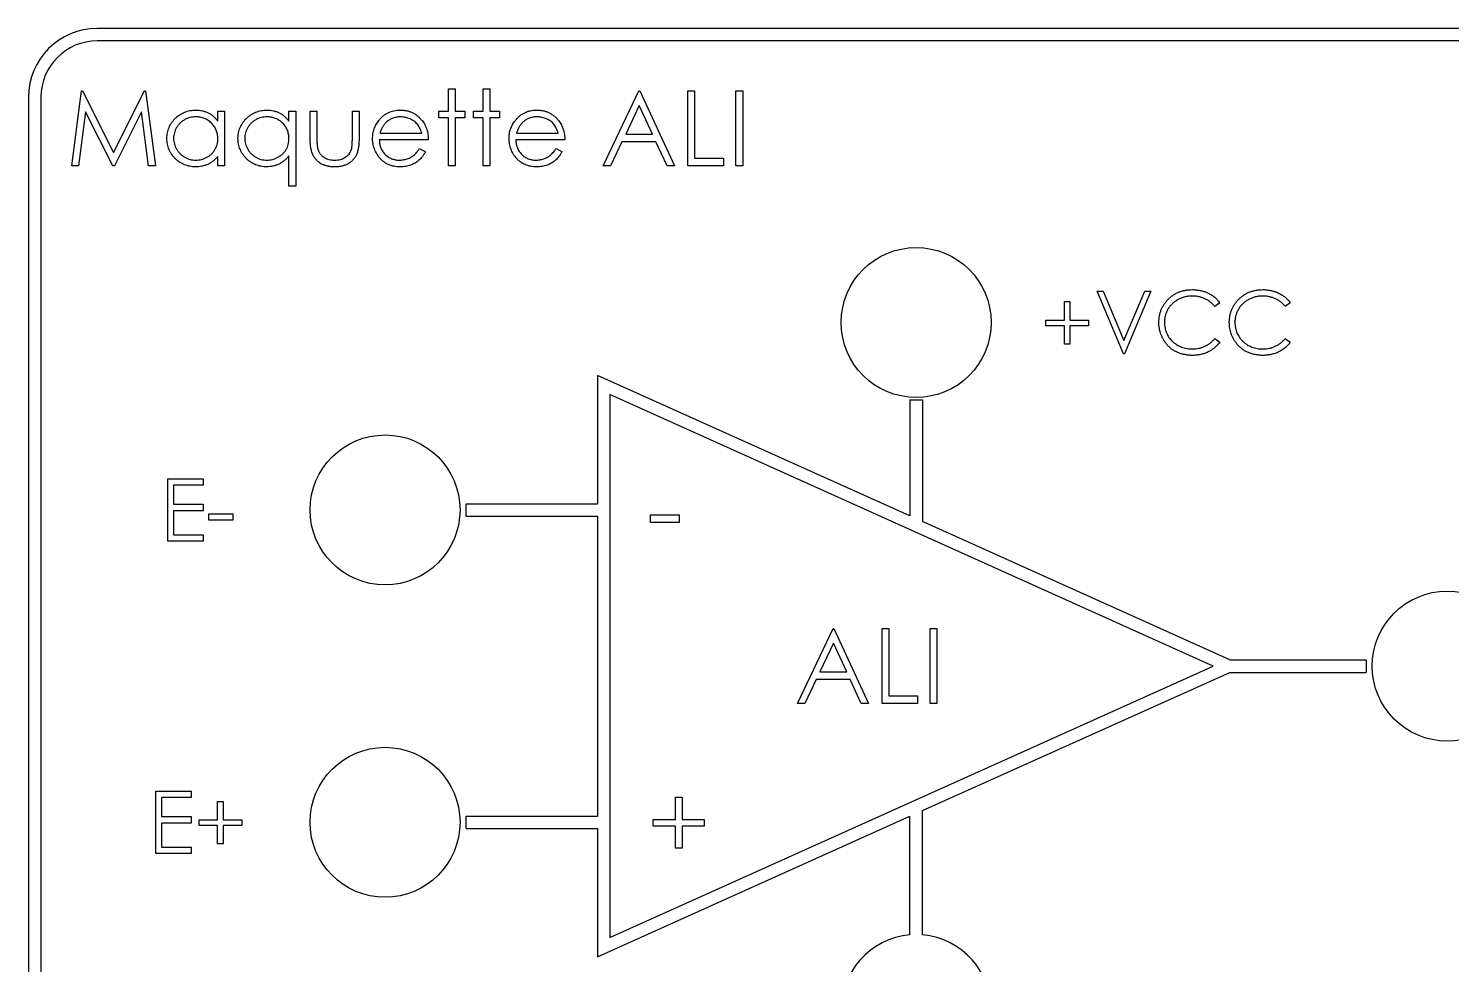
# Model space of a CAD drawing. Header units: millimetres. Extents: x -156 to 156, y -100 to 100.
# Drawn here: x -71 to 42.8, y -23.9 to 51 of the extents above; entities that cross this region are included whole.
import ezdxf

# ---------------------------------------------------------------- set-up
doc = ezdxf.new("R2010")
doc.units = ezdxf.units.MM

msp = doc.modelspace()

# ---------------------------------------------------------------- linework, layer by layer
at = {"color": 7, "linetype": 'Continuous', "lineweight": 25}
for p, q in [((65.54, 51.04), (-65.54, 51.04)), ((65.54, 50.04), (-65.54, 50.04)), ((-67.57, 40.04), (-66.78, 46.04)), ((-66.78, 46.04), (-66.71, 46.04)), ((-66.71, 46.04), (-64.23, 41.11)), ((-64.23, 41.11), (-61.76, 46.04)), ((-61.76, 46.04), (-61.68, 46.04)), ((-61.68, 46.04), (-60.88, 40.04)), ((-37.42, 44.42), (-37.42, 46.19)), ((-37.42, 46.19), (-36.88, 46.19)), ((-36.88, 46.19), (-36.88, 44.42)), ((-34.65, 44.42), (-34.65, 46.19)), ((-34.65, 46.19), (-34.11, 46.19)), ((-34.11, 46.19), (-34.11, 44.42)), ((-25.04, 40.04), (-22.19, 46.04)), ((-22.19, 46.04), (-22.11, 46.04)), ((-22.11, 46.04), (-19.34, 40.04)), ((-18.27, 40.04), (-18.27, 46.04)), ((-18.27, 46.04), (-17.73, 46.04)), ((-17.73, 46.04), (-17.73, 40.65)), ((-14.42, 40.04), (-14.42, 46.04)), ((-14.42, 46.04), (-13.88, 46.04)), ((-13.88, 46.04), (-13.88, 40.04)), ((-71.04, 45.54), (-71.04, -45.54)), ((-70.04, 45.54), (-70.04, -45.54)), ((-55.88, 43.61), (-55.88, 44.42)), ((-55.88, 44.42), (-55.34, 44.42)), ((-55.34, 44.42), (-55.34, 40.04)), ((-50.19, 43.61), (-50.19, 44.42)), ((-50.19, 44.42), (-49.65, 44.42)), ((-49.65, 44.42), (-49.65, 38.42)), ((-48.5, 42.33), (-48.5, 44.42)), ((-48.5, 44.42), (-47.96, 44.42)), ((-47.96, 44.42), (-47.96, 42.39)), ((-45.11, 42.39), (-45.11, 44.42)), ((-45.11, 44.42), (-44.57, 44.42)), ((-44.57, 44.42), (-44.57, 42.29)), ((-38.19, 44.42), (-37.42, 44.42)), ((-38.19, 43.88), (-38.19, 44.42)), ((-36.88, 44.42), (-36.11, 44.42)), ((-36.11, 44.42), (-36.11, 43.88)), ((-35.42, 44.42), (-34.65, 44.42)), ((-35.42, 43.88), (-35.42, 44.42)), ((-34.11, 44.42), (-33.34, 44.42)), ((-33.34, 44.42), (-33.34, 43.88)), ((-22.16, 44.86), (-23.24, 42.57)), ((-21.1, 42.57), (-22.16, 44.86)), ((-66.46, 44.36), (-67.03, 40.04)), ((-64.28, 40.04), (-66.46, 44.36)), ((-62, 44.35), (-64.16, 40.04)), ((-61.42, 40.04), (-62, 44.35)), ((-37.42, 43.88), (-38.19, 43.88)), ((-37.42, 40.04), (-37.42, 43.88)), ((-36.11, 43.88), (-36.88, 43.88)), ((-36.88, 43.88), (-36.88, 40.04)), ((-34.65, 43.88), (-35.42, 43.88)), ((-34.65, 40.04), (-34.65, 43.88)), ((-33.34, 43.88), (-34.11, 43.88)), ((-34.11, 43.88), (-34.11, 40.04)), ((-42.9, 42.65), (-39.57, 42.65)), ((-31.98, 42.65), (-28.65, 42.65)), ((-23.24, 42.57), (-21.1, 42.57)), ((-39.04, 42.11), (-42.96, 42.11)), ((-39.74, 41.42), (-39.27, 41.17)), ((-28.11, 42.11), (-32.04, 42.11)), ((-28.82, 41.42), (-28.34, 41.17)), ((-23.54, 41.96), (-24.45, 40.04)), ((-20.82, 41.96), (-23.54, 41.96)), ((-19.93, 40.04), (-20.82, 41.96)), ((-67.03, 40.04), (-67.57, 40.04)), ((-64.16, 40.04), (-64.28, 40.04)), ((-60.88, 40.04), (-61.42, 40.04)), ((-55.88, 40.04), (-55.88, 40.79)), ((-55.34, 40.04), (-55.88, 40.04)), ((-50.19, 38.42), (-50.19, 40.83)), ((-36.88, 40.04), (-37.42, 40.04)), ((-34.11, 40.04), (-34.65, 40.04)), ((-24.45, 40.04), (-25.04, 40.04)), ((-19.34, 40.04), (-19.93, 40.04)), ((-15.42, 40.04), (-18.27, 40.04)), ((-17.73, 40.65), (-15.42, 40.65)), ((-15.42, 40.65), (-15.42, 40.04)), ((-13.88, 40.04), (-14.42, 40.04)), ((-49.65, 38.42), (-50.19, 38.42)), ((16.6, 25), (14.49, 30)), ((14.49, 30), (14.97, 30)), ((14.97, 30), (16.63, 26.06)), ((16.63, 26.06), (18.3, 30)), ((18.78, 30), (16.67, 25)), ((18.3, 30), (18.78, 30)), ((11.86, 27.69), (11.86, 29.17)), ((11.86, 29.17), (12.31, 29.17)), ((12.31, 29.17), (12.31, 27.69)), ((24.29, 29.08), (23.9, 28.78)), ((29.94, 29.08), (29.54, 28.78)), ((10.38, 27.24), (10.38, 27.69)), ((10.38, 27.69), (11.86, 27.69)), ((12.31, 27.69), (13.78, 27.69)), ((13.78, 27.69), (13.78, 27.24)), ((11.86, 27.24), (10.38, 27.24)), ((11.86, 25.77), (11.86, 27.24)), ((13.78, 27.24), (12.31, 27.24)), ((12.31, 27.24), (12.31, 25.77)), ((23.9, 26.22), (24.29, 25.92)), ((29.54, 26.22), (29.94, 25.92)), ((12.31, 25.77), (11.86, 25.77)), ((16.67, 25), (16.6, 25)), ((-25.5, 23.27), (-25.5, 13)), ((-0.5, 12.02), (-25.5, 23.27)), ((-24.5, 21.73), (-24.5, -21.73)), ((23.78, 0), (-24.5, 21.73)), ((-0.5, 21.3), (-0.5, 12.02)), ((-0.5, 21.3), (0.5, 21.3)), ((0.5, 21.3), (0.5, 11.57)), ((-59.87, 10), (-59.87, 15)), ((-59.87, 15), (-57.05, 15)), ((-57.05, 15), (-57.05, 14.49)), ((-57.05, 14.49), (-59.42, 14.49)), ((-59.42, 14.49), (-59.42, 12.95)), ((-59.42, 12.95), (-57.05, 12.95)), ((-57.05, 12.95), (-57.05, 12.44)), ((-36, 12), (-36, 13)), ((-36, 13), (-25.5, 13)), ((-57.05, 12.44), (-59.42, 12.44)), ((-59.42, 12.44), (-59.42, 10.51)), ((-56.6, 11.67), (-56.6, 12.18)), ((-56.6, 12.18), (-54.68, 12.18)), ((-54.68, 11.67), (-56.6, 11.67)), ((-54.68, 12.18), (-54.68, 11.67)), ((-36, 12), (-25.5, 12)), ((-25.5, 12), (-25.5, -12)), ((-21.27, 11.5), (-21.27, 12.12)), ((-21.27, 12.12), (-18.96, 12.12)), ((-18.96, 11.5), (-21.27, 11.5)), ((-18.96, 12.12), (-18.96, 11.5)), ((25.11, 0.5), (0.5, 11.57)), ((-59.42, 10.51), (-57.05, 10.51)), ((-57.05, 10.51), (-57.05, 10)), ((-57.05, 10), (-59.87, 10)), ((-9.5, -3), (-6.65, 3)), ((-6.65, 3), (-6.58, 3)), ((-6.58, 3), (-3.81, -3)), ((-2.73, -3), (-2.73, 3)), ((-2.73, 3), (-2.19, 3)), ((-2.19, 3), (-2.19, -2.38)), ((1.12, -3), (1.12, 3)), ((1.12, 3), (1.65, 3)), ((1.65, 3), (1.65, -3)), ((-6.62, 1.83), (-7.71, -0.46)), ((-5.56, -0.46), (-6.62, 1.83)), ((-24.5, -21.73), (23.78, 0)), ((25.11, 0.5), (36, 0.5)), ((36, 0.5), (36, -0.5)), ((-8, -1.08), (-8.91, -3)), ((-5.28, -1.08), (-8, -1.08)), ((-7.71, -0.46), (-5.56, -0.46)), ((-4.39, -3), (-5.28, -1.08)), ((0.5, -11.57), (25.11, -0.5)), ((25.11, -0.5), (36, -0.5)), ((-8.91, -3), (-9.5, -3)), ((-3.81, -3), (-4.39, -3)), ((0.12, -3), (-2.73, -3)), ((-2.19, -2.38), (0.12, -2.38)), ((0.12, -2.38), (0.12, -3)), ((1.65, -3), (1.12, -3)), ((-60.83, -15), (-60.83, -10)), ((-60.83, -10), (-58.01, -10)), ((-58.01, -10), (-58.01, -10.51)), ((-58.01, -10.51), (-60.38, -10.51)), ((-60.38, -10.51), (-60.38, -12.05)), ((-55.9, -12.31), (-55.9, -10.83)), ((-55.9, -10.83), (-55.45, -10.83)), ((-55.45, -10.83), (-55.45, -12.31)), ((-19.27, -12.27), (-19.27, -10.5)), ((-19.27, -10.5), (-18.73, -10.5)), ((-18.73, -10.5), (-18.73, -12.27)), ((-60.38, -12.05), (-58.01, -12.05)), ((-58.01, -12.05), (-58.01, -12.56)), ((-57.37, -12.76), (-57.37, -12.31)), ((-57.37, -12.31), (-55.9, -12.31)), ((-55.45, -12.31), (-53.97, -12.31)), ((-53.97, -12.31), (-53.97, -12.76)), ((-36, -13), (-36, -12)), ((-36, -12), (-25.5, -12)), ((-25.5, -23.27), (-0.5, -12.02)), ((-21.04, -12.81), (-21.04, -12.27)), ((-21.04, -12.27), (-19.27, -12.27)), ((-18.73, -12.27), (-16.96, -12.27)), ((-16.96, -12.27), (-16.96, -12.81)), ((-0.5, -21.52), (-0.5, -12.02)), ((0.5, -21.52), (0.5, -11.57)), ((-58.01, -12.56), (-60.38, -12.56)), ((-60.38, -12.56), (-60.38, -14.49)), ((-55.9, -12.76), (-57.37, -12.76)), ((-55.9, -14.23), (-55.9, -12.76)), ((-53.97, -12.76), (-55.45, -12.76)), ((-55.45, -12.76), (-55.45, -14.23)), ((-36, -13), (-25.5, -13)), ((-25.5, -13), (-25.5, -23.27)), ((-19.27, -12.81), (-21.04, -12.81)), ((-19.27, -14.58), (-19.27, -12.81)), ((-16.96, -12.81), (-18.73, -12.81)), ((-18.73, -12.81), (-18.73, -14.58)), ((-60.38, -14.49), (-58.01, -14.49)), ((-58.01, -14.49), (-58.01, -15)), ((-55.45, -14.23), (-55.9, -14.23)), ((-18.73, -14.58), (-19.27, -14.58)), ((-58.01, -15), (-60.83, -15))]:
    msp.add_line(p, q, dxfattribs=at)
for centre in [(0, 27.5), (-42.5, 12.5), (42.5, 0), (-42.5, -12.5)]:
    msp.add_circle(centre, 6, dxfattribs=at)
for centre, radius, start, end in [((-65.54, 45.54), 5.5, 90, 180), ((-65.54, 45.54), 4.5, 90, 180), ((0, -27.5), 6, 94.7802, 85.2198)]:
    msp.add_arc(centre, radius, start, end, dxfattribs=at)
for points, knots in [([(-59.96, 42.24), (-59.96, 42.32), (-59.95, 42.47), (-59.92, 42.69), (-59.87, 42.9), (-59.79, 43.11), (-59.7, 43.3), (-59.58, 43.49), (-59.44, 43.67), (-59.29, 43.84), (-59.11, 43.99), (-58.93, 44.13), (-58.74, 44.24), (-58.54, 44.33), (-58.33, 44.41), (-58.11, 44.46), (-57.89, 44.49), (-57.73, 44.49), (-57.66, 44.5)], [0, 0, 0, 0, 0.0637745, 0.1260788, 0.1869041, 0.2475739, 0.3080034, 0.3691319, 0.4320332, 0.4967908, 0.5616108, 0.6249139, 0.6867263, 0.7480788, 0.8095823, 0.8716307, 0.9348858, 1, 1, 1, 1]), ([(-57.66, 44.5), (-57.57, 44.49), (-57.39, 44.49), (-57.13, 44.45), (-56.89, 44.38), (-56.66, 44.29), (-56.44, 44.17), (-56.24, 44.01), (-56.05, 43.83), (-55.94, 43.68), (-55.88, 43.61)], [0, 0, 0, 0, 0.129862, 0.254654, 0.376015, 0.495255, 0.614798, 0.738106, 0.865196, 1, 1, 1, 1]), ([(-54.27, 42.24), (-54.26, 42.32), (-54.26, 42.47), (-54.23, 42.69), (-54.18, 42.9), (-54.1, 43.11), (-54, 43.3), (-53.89, 43.49), (-53.75, 43.67), (-53.59, 43.84), (-53.42, 43.99), (-53.24, 44.13), (-53.05, 44.24), (-52.85, 44.33), (-52.64, 44.41), (-52.42, 44.46), (-52.19, 44.49), (-52.04, 44.49), (-51.96, 44.5)], [0, 0, 0, 0, 0.0637745, 0.1260788, 0.1869041, 0.2475739, 0.3080034, 0.3691319, 0.4320332, 0.4967908, 0.5616108, 0.6249139, 0.6867263, 0.7480788, 0.8095823, 0.8716307, 0.9348858, 1, 1, 1, 1]), ([(-51.96, 44.5), (-51.87, 44.49), (-51.7, 44.49), (-51.44, 44.45), (-51.2, 44.38), (-50.97, 44.29), (-50.75, 44.17), (-50.55, 44.01), (-50.36, 43.83), (-50.25, 43.68), (-50.19, 43.61)], [0, 0, 0, 0, 0.129862, 0.254654, 0.376015, 0.495255, 0.614798, 0.738106, 0.865196, 1, 1, 1, 1]), ([(-42.99, 43.68), (-42.94, 43.74), (-42.83, 43.87), (-42.65, 44.04), (-42.45, 44.18), (-42.25, 44.3), (-42.02, 44.39), (-41.79, 44.45), (-41.54, 44.49), (-41.37, 44.49), (-41.28, 44.5)], [0, 0, 0, 0, 0.128835, 0.253589, 0.374643, 0.49534, 0.616325, 0.739759, 0.866842, 1, 1, 1, 1]), ([(-41.28, 44.5), (-41.19, 44.49), (-41.01, 44.49), (-40.75, 44.45), (-40.51, 44.38), (-40.28, 44.29), (-40.07, 44.16), (-39.87, 44.01), (-39.68, 43.84), (-39.57, 43.7), (-39.51, 43.63)], [0, 0, 0, 0, 0.13204, 0.259033, 0.38188, 0.502258, 0.622752, 0.744743, 0.870109, 1, 1, 1, 1]), ([(-32.07, 43.68), (-32.01, 43.74), (-31.91, 43.87), (-31.73, 44.04), (-31.53, 44.18), (-31.32, 44.3), (-31.1, 44.39), (-30.86, 44.45), (-30.61, 44.49), (-30.44, 44.49), (-30.36, 44.5)], [0, 0, 0, 0, 0.128835, 0.253589, 0.374643, 0.49534, 0.616325, 0.739759, 0.866842, 1, 1, 1, 1]), ([(-30.36, 44.5), (-30.27, 44.49), (-30.09, 44.49), (-29.83, 44.45), (-29.59, 44.38), (-29.36, 44.29), (-29.14, 44.16), (-28.94, 44.01), (-28.75, 43.84), (-28.65, 43.7), (-28.59, 43.63)], [0, 0, 0, 0, 0.13204, 0.259033, 0.38188, 0.502258, 0.622752, 0.744743, 0.870109, 1, 1, 1, 1]), ([(-57.65, 43.96), (-57.73, 43.96), (-57.88, 43.95), (-58.11, 43.91), (-58.33, 43.84), (-58.54, 43.74), (-58.73, 43.61), (-58.9, 43.46), (-59.06, 43.29), (-59.18, 43.1), (-59.29, 42.89), (-59.36, 42.68), (-59.41, 42.46), (-59.42, 42.31), (-59.42, 42.23)], [0, 0, 0, 0, 0.0859205, 0.1695934, 0.2524755, 0.3362445, 0.4195045, 0.5020359, 0.5847746, 0.6698465, 0.7541849, 0.8366582, 0.9180097, 1, 1, 1, 1]), ([(-55.88, 42.22), (-55.88, 42.28), (-55.89, 42.4), (-55.91, 42.57), (-55.95, 42.74), (-56.01, 42.9), (-56.08, 43.05), (-56.17, 43.2), (-56.27, 43.33), (-56.39, 43.46), (-56.52, 43.58), (-56.66, 43.68), (-56.81, 43.77), (-56.96, 43.84), (-57.12, 43.89), (-57.29, 43.93), (-57.47, 43.96), (-57.59, 43.96), (-57.65, 43.96)], [0, 0, 0, 0, 0.065634, 0.129188, 0.191219, 0.251913, 0.312507, 0.373494, 0.435152, 0.498741, 0.562095, 0.624187, 0.685476, 0.746097, 0.807612, 0.869967, 0.933951, 1, 1, 1, 1]), ([(-51.96, 43.96), (-52.03, 43.96), (-52.19, 43.95), (-52.42, 43.91), (-52.64, 43.84), (-52.84, 43.74), (-53.04, 43.61), (-53.21, 43.46), (-53.36, 43.29), (-53.49, 43.1), (-53.6, 42.89), (-53.67, 42.68), (-53.72, 42.46), (-53.73, 42.31), (-53.73, 42.23)], [0, 0, 0, 0, 0.0859205, 0.1695934, 0.2524755, 0.3362445, 0.4195045, 0.5020359, 0.5847746, 0.6698465, 0.7541849, 0.8366582, 0.9180097, 1, 1, 1, 1]), ([(-50.19, 42.22), (-50.19, 42.28), (-50.19, 42.4), (-50.22, 42.57), (-50.26, 42.74), (-50.31, 42.9), (-50.39, 43.05), (-50.47, 43.2), (-50.58, 43.33), (-50.7, 43.46), (-50.83, 43.58), (-50.97, 43.68), (-51.11, 43.77), (-51.27, 43.84), (-51.43, 43.89), (-51.6, 43.93), (-51.78, 43.96), (-51.9, 43.96), (-51.96, 43.96)], [0, 0, 0, 0, 0.065634, 0.129188, 0.191219, 0.251913, 0.312507, 0.373494, 0.435152, 0.498741, 0.562095, 0.624187, 0.685476, 0.746097, 0.807612, 0.869967, 0.933951, 1, 1, 1, 1]), ([(-43.5, 42.22), (-43.5, 42.28), (-43.49, 42.42), (-43.47, 42.61), (-43.43, 42.81), (-43.37, 42.99), (-43.3, 43.17), (-43.22, 43.35), (-43.11, 43.52), (-43.03, 43.63), (-42.99, 43.68)], [0, 0, 0, 0, 0.128045, 0.253768, 0.377428, 0.500551, 0.623296, 0.746578, 0.872348, 1, 1, 1, 1]), ([(-42.38, 43.55), (-42.41, 43.52), (-42.47, 43.47), (-42.54, 43.38), (-42.62, 43.28), (-42.69, 43.17), (-42.75, 43.06), (-42.81, 42.93), (-42.86, 42.79), (-42.89, 42.7), (-42.9, 42.65)], [0, 0, 0, 0, 0.109984, 0.22258, 0.3385, 0.458709, 0.585535, 0.717518, 0.854667, 1, 1, 1, 1]), ([(-41.25, 43.96), (-41.3, 43.96), (-41.41, 43.96), (-41.57, 43.94), (-41.72, 43.9), (-41.86, 43.86), (-42, 43.8), (-42.13, 43.73), (-42.26, 43.64), (-42.34, 43.58), (-42.38, 43.55)], [0, 0, 0, 0, 0.131092, 0.259141, 0.384162, 0.505992, 0.629098, 0.750669, 0.874039, 1, 1, 1, 1]), ([(-39.57, 42.65), (-39.59, 42.72), (-39.63, 42.86), (-39.71, 43.05), (-39.8, 43.22), (-39.91, 43.37), (-40.03, 43.5), (-40.16, 43.61), (-40.32, 43.71), (-40.49, 43.8), (-40.67, 43.87), (-40.86, 43.92), (-41.05, 43.95), (-41.18, 43.96), (-41.25, 43.96)], [0, 0, 0, 0, 0.09624, 0.185231, 0.267501, 0.3444, 0.419595, 0.496891, 0.576638, 0.660268, 0.745387, 0.83004, 0.914474, 1, 1, 1, 1]), ([(-39.51, 43.63), (-39.47, 43.58), (-39.4, 43.48), (-39.3, 43.31), (-39.22, 43.13), (-39.16, 42.95), (-39.1, 42.75), (-39.06, 42.55), (-39.04, 42.33), (-39.04, 42.19), (-39.04, 42.11)], [0, 0, 0, 0, 0.1185218, 0.2362548, 0.3561744, 0.4772497, 0.6015399, 0.7296184, 0.8621583, 1, 1, 1, 1]), ([(-32.57, 42.22), (-32.57, 42.28), (-32.57, 42.42), (-32.55, 42.61), (-32.51, 42.81), (-32.45, 42.99), (-32.38, 43.17), (-32.29, 43.35), (-32.19, 43.52), (-32.11, 43.63), (-32.07, 43.68)], [0, 0, 0, 0, 0.128045, 0.253768, 0.377428, 0.500551, 0.623296, 0.746578, 0.872348, 1, 1, 1, 1]), ([(-31.46, 43.55), (-31.49, 43.52), (-31.54, 43.47), (-31.62, 43.38), (-31.7, 43.28), (-31.76, 43.17), (-31.82, 43.06), (-31.88, 42.93), (-31.93, 42.79), (-31.96, 42.7), (-31.98, 42.65)], [0, 0, 0, 0, 0.109984, 0.22258, 0.3385, 0.458709, 0.585535, 0.717518, 0.854667, 1, 1, 1, 1]), ([(-30.33, 43.96), (-30.38, 43.96), (-30.49, 43.96), (-30.64, 43.94), (-30.79, 43.9), (-30.94, 43.86), (-31.08, 43.8), (-31.21, 43.73), (-31.34, 43.64), (-31.42, 43.58), (-31.46, 43.55)], [0, 0, 0, 0, 0.131092, 0.259141, 0.384162, 0.505992, 0.629098, 0.750669, 0.874039, 1, 1, 1, 1]), ([(-28.65, 42.65), (-28.67, 42.72), (-28.71, 42.86), (-28.79, 43.05), (-28.88, 43.22), (-28.98, 43.37), (-29.1, 43.5), (-29.24, 43.61), (-29.4, 43.71), (-29.57, 43.8), (-29.75, 43.87), (-29.94, 43.92), (-30.13, 43.95), (-30.26, 43.96), (-30.33, 43.96)], [0, 0, 0, 0, 0.09624, 0.185231, 0.267501, 0.3444, 0.419595, 0.496891, 0.576638, 0.660268, 0.745387, 0.83004, 0.914474, 1, 1, 1, 1]), ([(-28.59, 43.63), (-28.55, 43.58), (-28.48, 43.48), (-28.38, 43.31), (-28.3, 43.13), (-28.23, 42.95), (-28.18, 42.75), (-28.14, 42.55), (-28.12, 42.33), (-28.11, 42.19), (-28.11, 42.11)], [0, 0, 0, 0, 0.118522, 0.236255, 0.356174, 0.47725, 0.60154, 0.729618, 0.862158, 1, 1, 1, 1]), ([(-57.67, 39.96), (-57.75, 39.96), (-57.9, 39.96), (-58.13, 40), (-58.34, 40.05), (-58.55, 40.12), (-58.75, 40.22), (-58.94, 40.33), (-59.12, 40.47), (-59.29, 40.62), (-59.45, 40.79), (-59.59, 40.97), (-59.7, 41.16), (-59.8, 41.36), (-59.87, 41.57), (-59.92, 41.78), (-59.95, 42.01), (-59.96, 42.16), (-59.96, 42.24)], [0, 0, 0, 0, 0.06462, 0.127433, 0.189004, 0.24993, 0.310668, 0.372329, 0.434939, 0.499576, 0.564191, 0.626735, 0.688109, 0.749294, 0.810331, 0.871901, 0.935046, 1, 1, 1, 1]), ([(-59.42, 42.23), (-59.42, 42.16), (-59.41, 42.01), (-59.36, 41.79), (-59.29, 41.57), (-59.18, 41.37), (-59.05, 41.17), (-58.9, 41), (-58.72, 40.85), (-58.53, 40.72), (-58.32, 40.62), (-58.11, 40.55), (-57.88, 40.51), (-57.73, 40.5), (-57.65, 40.5)], [0, 0, 0, 0, 0.081589, 0.162859, 0.245484, 0.330807, 0.416493, 0.499893, 0.583048, 0.667158, 0.751312, 0.833785, 0.916256, 1, 1, 1, 1]), ([(-57.65, 40.5), (-57.58, 40.5), (-57.42, 40.51), (-57.19, 40.55), (-56.97, 40.62), (-56.76, 40.72), (-56.56, 40.84), (-56.38, 40.99), (-56.23, 41.15), (-56.11, 41.34), (-56.01, 41.54), (-55.93, 41.76), (-55.89, 41.98), (-55.88, 42.14), (-55.88, 42.22)], [0, 0, 0, 0, 0.084802, 0.168664, 0.252552, 0.33824, 0.423103, 0.505556, 0.586176, 0.667136, 0.748499, 0.830452, 0.913456, 1, 1, 1, 1]), ([(-51.98, 39.96), (-52.06, 39.96), (-52.21, 39.96), (-52.43, 40), (-52.65, 40.05), (-52.86, 40.12), (-53.06, 40.22), (-53.25, 40.33), (-53.43, 40.47), (-53.6, 40.62), (-53.76, 40.79), (-53.89, 40.97), (-54.01, 41.16), (-54.1, 41.36), (-54.18, 41.57), (-54.23, 41.78), (-54.26, 42.01), (-54.26, 42.16), (-54.27, 42.24)], [0, 0, 0, 0, 0.06462, 0.127433, 0.189004, 0.24993, 0.310668, 0.372329, 0.434939, 0.499576, 0.564191, 0.626735, 0.688109, 0.749294, 0.810331, 0.871901, 0.935046, 1, 1, 1, 1]), ([(-53.73, 42.23), (-53.72, 42.16), (-53.72, 42.01), (-53.67, 41.79), (-53.6, 41.57), (-53.49, 41.37), (-53.36, 41.17), (-53.21, 41), (-53.03, 40.85), (-52.84, 40.72), (-52.63, 40.62), (-52.41, 40.55), (-52.19, 40.51), (-52.04, 40.5), (-51.96, 40.5)], [0, 0, 0, 0, 0.081589, 0.162859, 0.245484, 0.330807, 0.416493, 0.499893, 0.583048, 0.667158, 0.751312, 0.833785, 0.916256, 1, 1, 1, 1]), ([(-51.96, 40.5), (-51.88, 40.5), (-51.73, 40.51), (-51.5, 40.55), (-51.28, 40.62), (-51.07, 40.72), (-50.87, 40.84), (-50.69, 40.99), (-50.54, 41.15), (-50.41, 41.34), (-50.31, 41.54), (-50.24, 41.76), (-50.2, 41.98), (-50.19, 42.14), (-50.19, 42.22)], [0, 0, 0, 0, 0.084802, 0.168664, 0.252552, 0.33824, 0.423103, 0.505556, 0.586176, 0.667136, 0.748499, 0.830452, 0.913456, 1, 1, 1, 1]), ([(-46.53, 39.96), (-46.59, 39.96), (-46.69, 39.96), (-46.84, 39.97), (-46.99, 39.99), (-47.13, 40.02), (-47.27, 40.06), (-47.39, 40.1), (-47.51, 40.15), (-47.63, 40.21), (-47.73, 40.28), (-47.83, 40.36), (-47.92, 40.44), (-48.01, 40.52), (-48.09, 40.62), (-48.16, 40.72), (-48.22, 40.82), (-48.28, 40.94), (-48.33, 41.06), (-48.38, 41.2), (-48.42, 41.35), (-48.45, 41.52), (-48.47, 41.7), (-48.49, 41.9), (-48.49, 42.11), (-48.5, 42.25), (-48.5, 42.33)], [0, 0, 0, 0, 0.045152, 0.088727, 0.130534, 0.171071, 0.210096, 0.247769, 0.284849, 0.320986, 0.356387, 0.391549, 0.426191, 0.460511, 0.494971, 0.529534, 0.564576, 0.600096, 0.637535, 0.678213, 0.722583, 0.770182, 0.821879, 0.877067, 0.936524, 1, 1, 1, 1]), ([(-47.96, 42.39), (-47.96, 42.33), (-47.96, 42.21), (-47.95, 42.05), (-47.95, 41.9), (-47.94, 41.76), (-47.93, 41.64), (-47.91, 41.54), (-47.9, 41.44), (-47.88, 41.39), (-47.87, 41.36)], [0, 0, 0, 0, 0.1736166, 0.3321204, 0.4779363, 0.6099318, 0.7270315, 0.8316714, 0.9217155, 1, 1, 1, 1]), ([(-44.57, 42.29), (-44.57, 42.21), (-44.58, 42.07), (-44.59, 41.87), (-44.6, 41.68), (-44.63, 41.5), (-44.66, 41.34), (-44.69, 41.19), (-44.74, 41.05), (-44.79, 40.93), (-44.85, 40.82), (-44.91, 40.71), (-44.98, 40.62), (-45.06, 40.52), (-45.14, 40.44), (-45.24, 40.36), (-45.34, 40.28), (-45.44, 40.21), (-45.55, 40.15), (-45.67, 40.1), (-45.8, 40.06), (-45.93, 40.02), (-46.07, 39.99), (-46.22, 39.97), (-46.37, 39.96), (-46.48, 39.96), (-46.53, 39.96)], [0, 0, 0, 0, 0.06221, 0.120696, 0.175548, 0.226191, 0.273711, 0.317302, 0.357837, 0.395428, 0.431089, 0.466097, 0.501015, 0.535424, 0.570174, 0.604765, 0.640093, 0.675939, 0.712225, 0.749455, 0.787601, 0.826784, 0.867829, 0.91016, 0.953939, 1, 1, 1, 1]), ([(-45.2, 41.32), (-45.19, 41.34), (-45.18, 41.39), (-45.16, 41.48), (-45.15, 41.59), (-45.13, 41.72), (-45.12, 41.86), (-45.12, 42.02), (-45.11, 42.2), (-45.11, 42.32), (-45.11, 42.39)], [0, 0, 0, 0, 0.069693, 0.154074, 0.254591, 0.371465, 0.504755, 0.653494, 0.818953, 1, 1, 1, 1]), ([(-41.29, 39.96), (-41.38, 39.96), (-41.54, 39.96), (-41.78, 40), (-42, 40.05), (-42.22, 40.13), (-42.41, 40.23), (-42.6, 40.35), (-42.76, 40.49), (-42.92, 40.65), (-43.05, 40.82), (-43.17, 41), (-43.27, 41.19), (-43.35, 41.39), (-43.42, 41.59), (-43.46, 41.79), (-43.49, 42), (-43.5, 42.14), (-43.5, 42.22)], [0, 0, 0, 0, 0.071579, 0.139629, 0.204797, 0.268135, 0.329814, 0.391301, 0.453434, 0.516552, 0.579631, 0.641119, 0.701294, 0.76081, 0.819932, 0.87892, 0.938983, 1, 1, 1, 1]), ([(-30.37, 39.96), (-30.45, 39.96), (-30.62, 39.96), (-30.86, 40), (-31.08, 40.05), (-31.29, 40.13), (-31.49, 40.23), (-31.67, 40.35), (-31.84, 40.49), (-31.99, 40.65), (-32.13, 40.82), (-32.25, 41), (-32.35, 41.19), (-32.43, 41.39), (-32.5, 41.59), (-32.54, 41.79), (-32.57, 42), (-32.57, 42.14), (-32.57, 42.22)], [0, 0, 0, 0, 0.071579, 0.139629, 0.204797, 0.268135, 0.329814, 0.391301, 0.453434, 0.516552, 0.579631, 0.641119, 0.701294, 0.76081, 0.819932, 0.87892, 0.938983, 1, 1, 1, 1]), ([(-47.87, 41.36), (-47.86, 41.33), (-47.84, 41.26), (-47.8, 41.17), (-47.75, 41.08), (-47.69, 41), (-47.62, 40.92), (-47.55, 40.85), (-47.47, 40.79), (-47.36, 40.71), (-47.2, 40.62), (-46.99, 40.55), (-46.76, 40.5), (-46.61, 40.5), (-46.53, 40.5)], [0, 0, 0, 0, 0.060487, 0.119716, 0.178086, 0.235971, 0.29461, 0.353536, 0.413161, 0.474545, 0.599234, 0.727029, 0.859695, 1, 1, 1, 1]), ([(-46.53, 40.5), (-46.45, 40.5), (-46.29, 40.5), (-46.07, 40.55), (-45.86, 40.62), (-45.68, 40.72), (-45.52, 40.84), (-45.38, 40.98), (-45.27, 41.14), (-45.23, 41.26), (-45.2, 41.32)], [0, 0, 0, 0, 0.1446324, 0.279837, 0.4083713, 0.5330429, 0.6535963, 0.7700157, 0.8843395, 1, 1, 1, 1]), ([(-42.96, 42.11), (-42.96, 42.05), (-42.95, 41.94), (-42.93, 41.77), (-42.89, 41.62), (-42.83, 41.47), (-42.77, 41.33), (-42.69, 41.19), (-42.6, 41.07), (-42.49, 40.95), (-42.37, 40.84), (-42.25, 40.75), (-42.12, 40.67), (-41.98, 40.61), (-41.83, 40.56), (-41.68, 40.52), (-41.52, 40.5), (-41.41, 40.5), (-41.36, 40.5)], [0, 0, 0, 0, 0.068385, 0.134476, 0.198391, 0.260753, 0.321829, 0.383037, 0.444653, 0.507398, 0.569825, 0.630778, 0.690929, 0.750945, 0.811049, 0.872331, 0.935004, 1, 1, 1, 1]), ([(-41.36, 40.5), (-41.31, 40.5), (-41.2, 40.5), (-41.04, 40.52), (-40.88, 40.55), (-40.73, 40.6), (-40.58, 40.65), (-40.45, 40.72), (-40.32, 40.79), (-40.21, 40.87), (-40.09, 40.97), (-39.98, 41.1), (-39.86, 41.25), (-39.78, 41.36), (-39.74, 41.42)], [0, 0, 0, 0, 0.082592, 0.163879, 0.245659, 0.327726, 0.40861, 0.485749, 0.559169, 0.630268, 0.705306, 0.792065, 0.889796, 1, 1, 1, 1]), ([(-39.27, 41.17), (-39.3, 41.1), (-39.38, 40.97), (-39.51, 40.79), (-39.64, 40.63), (-39.79, 40.49), (-39.94, 40.36), (-40.1, 40.26), (-40.27, 40.17), (-40.46, 40.09), (-40.65, 40.03), (-40.85, 39.99), (-41.07, 39.96), (-41.22, 39.96), (-41.29, 39.96)], [0, 0, 0, 0, 0.09337, 0.181661, 0.265874, 0.346355, 0.4246, 0.501903, 0.579992, 0.658443, 0.738672, 0.821894, 0.908801, 1, 1, 1, 1]), ([(-32.04, 42.11), (-32.03, 42.05), (-32.03, 41.94), (-32, 41.77), (-31.97, 41.62), (-31.91, 41.47), (-31.85, 41.33), (-31.77, 41.19), (-31.67, 41.07), (-31.57, 40.95), (-31.45, 40.84), (-31.32, 40.75), (-31.19, 40.67), (-31.05, 40.61), (-30.91, 40.56), (-30.76, 40.52), (-30.6, 40.5), (-30.49, 40.5), (-30.44, 40.5)], [0, 0, 0, 0, 0.068385, 0.134476, 0.198391, 0.260753, 0.321829, 0.383037, 0.444653, 0.507398, 0.569825, 0.630778, 0.690929, 0.750945, 0.811049, 0.872331, 0.935004, 1, 1, 1, 1]), ([(-30.44, 40.5), (-30.38, 40.5), (-30.28, 40.5), (-30.12, 40.52), (-29.96, 40.55), (-29.81, 40.6), (-29.66, 40.65), (-29.52, 40.72), (-29.4, 40.79), (-29.28, 40.87), (-29.17, 40.97), (-29.06, 41.1), (-28.94, 41.25), (-28.86, 41.36), (-28.82, 41.42)], [0, 0, 0, 0, 0.082592, 0.163879, 0.245659, 0.327726, 0.40861, 0.485749, 0.559169, 0.630268, 0.705306, 0.792065, 0.889796, 1, 1, 1, 1]), ([(-28.34, 41.17), (-28.38, 41.1), (-28.46, 40.97), (-28.58, 40.79), (-28.72, 40.63), (-28.86, 40.49), (-29.02, 40.36), (-29.18, 40.26), (-29.35, 40.17), (-29.53, 40.09), (-29.72, 40.03), (-29.93, 39.99), (-30.14, 39.96), (-30.29, 39.96), (-30.37, 39.96)], [0, 0, 0, 0, 0.09337, 0.181661, 0.265874, 0.346355, 0.4246, 0.501903, 0.579992, 0.658443, 0.738672, 0.821894, 0.908801, 1, 1, 1, 1]), ([(-55.88, 40.79), (-55.94, 40.73), (-56.06, 40.59), (-56.26, 40.42), (-56.47, 40.27), (-56.69, 40.15), (-56.92, 40.07), (-57.16, 40), (-57.41, 39.96), (-57.59, 39.96), (-57.67, 39.96)], [0, 0, 0, 0, 0.134298, 0.262085, 0.38627, 0.507165, 0.6273, 0.748145, 0.87237, 1, 1, 1, 1]), ([(-50.19, 40.83), (-50.25, 40.76), (-50.37, 40.63), (-50.57, 40.45), (-50.78, 40.3), (-51, 40.17), (-51.23, 40.08), (-51.47, 40.01), (-51.72, 39.97), (-51.89, 39.96), (-51.98, 39.96)], [0, 0, 0, 0, 0.133737, 0.261745, 0.386693, 0.508367, 0.629134, 0.749698, 0.873284, 1, 1, 1, 1]), ([(19.42, 27.53), (19.43, 27.62), (19.43, 27.8), (19.47, 28.06), (19.53, 28.3), (19.61, 28.54), (19.72, 28.77), (19.85, 28.98), (20.01, 29.19), (20.19, 29.38), (20.38, 29.56), (20.59, 29.71), (20.82, 29.84), (21.05, 29.95), (21.3, 30.03), (21.56, 30.09), (21.83, 30.12), (22.02, 30.13), (22.11, 30.13)], [0, 0, 0, 0, 0.064558, 0.127014, 0.187955, 0.248014, 0.307748, 0.368235, 0.42947, 0.492743, 0.556258, 0.618217, 0.679655, 0.741246, 0.803415, 0.866815, 0.932328, 1, 1, 1, 1]), ([(22.09, 29.62), (22.04, 29.61), (21.94, 29.61), (21.79, 29.6), (21.64, 29.58), (21.5, 29.55), (21.36, 29.51), (21.22, 29.46), (21.09, 29.4), (20.96, 29.33), (20.83, 29.26), (20.71, 29.18), (20.6, 29.09), (20.5, 29), (20.4, 28.9), (20.31, 28.8), (20.23, 28.69), (20.15, 28.57), (20.09, 28.45), (20.03, 28.32), (19.98, 28.2), (19.94, 28.06), (19.91, 27.93), (19.89, 27.79), (19.87, 27.64), (19.87, 27.54), (19.87, 27.49)], [0, 0, 0, 0, 0.043955, 0.087502, 0.130463, 0.172752, 0.215403, 0.25765, 0.300153, 0.343121, 0.385925, 0.427686, 0.468818, 0.509492, 0.549883, 0.58998, 0.630405, 0.670869, 0.711384, 0.751627, 0.791776, 0.832459, 0.873319, 0.914543, 0.956924, 1, 1, 1, 1]), ([(23.9, 28.78), (23.87, 28.82), (23.82, 28.88), (23.73, 28.97), (23.64, 29.06), (23.54, 29.14), (23.44, 29.22), (23.33, 29.29), (23.22, 29.35), (23.07, 29.42), (22.87, 29.5), (22.62, 29.57), (22.36, 29.61), (22.18, 29.61), (22.09, 29.62)], [0, 0, 0, 0, 0.063163, 0.125475, 0.187121, 0.248294, 0.309295, 0.36985, 0.430973, 0.492456, 0.616148, 0.740844, 0.868183, 1, 1, 1, 1]), ([(22.11, 30.13), (22.17, 30.13), (22.28, 30.13), (22.45, 30.11), (22.62, 30.09), (22.78, 30.06), (22.93, 30.02), (23.08, 29.97), (23.23, 29.92), (23.37, 29.85), (23.51, 29.78), (23.64, 29.7), (23.77, 29.62), (23.89, 29.52), (24, 29.42), (24.1, 29.32), (24.2, 29.2), (24.26, 29.12), (24.29, 29.08)], [0, 0, 0, 0, 0.068548, 0.135683, 0.201215, 0.265682, 0.329267, 0.392395, 0.45507, 0.517127, 0.57879, 0.63974, 0.700192, 0.759806, 0.819628, 0.879355, 0.939512, 1, 1, 1, 1]), ([(25.06, 27.53), (25.07, 27.62), (25.07, 27.8), (25.11, 28.06), (25.17, 28.3), (25.25, 28.54), (25.36, 28.77), (25.49, 28.98), (25.65, 29.19), (25.83, 29.38), (26.03, 29.56), (26.24, 29.71), (26.46, 29.84), (26.69, 29.95), (26.94, 30.03), (27.2, 30.09), (27.47, 30.12), (27.66, 30.13), (27.75, 30.13)], [0, 0, 0, 0, 0.064558, 0.127014, 0.187955, 0.248014, 0.307748, 0.368235, 0.42947, 0.492743, 0.556258, 0.618217, 0.679655, 0.741246, 0.803415, 0.866815, 0.932328, 1, 1, 1, 1]), ([(27.73, 29.62), (27.68, 29.61), (27.58, 29.61), (27.43, 29.6), (27.28, 29.58), (27.14, 29.55), (27, 29.51), (26.86, 29.46), (26.73, 29.4), (26.6, 29.33), (26.47, 29.26), (26.36, 29.18), (26.24, 29.09), (26.14, 29), (26.04, 28.9), (25.95, 28.8), (25.87, 28.69), (25.8, 28.57), (25.73, 28.45), (25.67, 28.32), (25.62, 28.2), (25.58, 28.06), (25.55, 27.93), (25.53, 27.79), (25.51, 27.64), (25.51, 27.54), (25.51, 27.49)], [0, 0, 0, 0, 0.043955, 0.087502, 0.130463, 0.172752, 0.215403, 0.25765, 0.300153, 0.343121, 0.385925, 0.427686, 0.468818, 0.509492, 0.549883, 0.58998, 0.630405, 0.670869, 0.711384, 0.751627, 0.791776, 0.832459, 0.873319, 0.914543, 0.956924, 1, 1, 1, 1]), ([(29.54, 28.78), (29.52, 28.82), (29.46, 28.88), (29.37, 28.97), (29.28, 29.06), (29.18, 29.14), (29.08, 29.22), (28.97, 29.29), (28.86, 29.35), (28.71, 29.42), (28.51, 29.5), (28.26, 29.57), (28, 29.61), (27.82, 29.61), (27.73, 29.62)], [0, 0, 0, 0, 0.063163, 0.125475, 0.187121, 0.248294, 0.309295, 0.36985, 0.430973, 0.492456, 0.616148, 0.740844, 0.868183, 1, 1, 1, 1]), ([(27.75, 30.13), (27.81, 30.13), (27.93, 30.13), (28.09, 30.11), (28.26, 30.09), (28.42, 30.06), (28.57, 30.02), (28.72, 29.97), (28.87, 29.92), (29.01, 29.85), (29.15, 29.78), (29.28, 29.7), (29.41, 29.62), (29.53, 29.52), (29.64, 29.42), (29.75, 29.32), (29.84, 29.2), (29.91, 29.12), (29.94, 29.08)], [0, 0, 0, 0, 0.068548, 0.135683, 0.201215, 0.265682, 0.329267, 0.392395, 0.45507, 0.517127, 0.57879, 0.63974, 0.700192, 0.759806, 0.819628, 0.879355, 0.939512, 1, 1, 1, 1]), ([(20.06, 25.75), (20.01, 25.81), (19.91, 25.93), (19.78, 26.13), (19.67, 26.34), (19.58, 26.56), (19.51, 26.79), (19.46, 27.03), (19.43, 27.28), (19.42, 27.44), (19.42, 27.53)], [0, 0, 0, 0, 0.124329, 0.247156, 0.36878, 0.490734, 0.613614, 0.738958, 0.867311, 1, 1, 1, 1]), ([(19.87, 27.49), (19.87, 27.42), (19.88, 27.28), (19.91, 27.06), (19.96, 26.86), (20.03, 26.67), (20.12, 26.48), (20.23, 26.31), (20.36, 26.14), (20.51, 25.99), (20.67, 25.85), (20.85, 25.72), (21.03, 25.62), (21.23, 25.53), (21.44, 25.47), (21.65, 25.42), (21.88, 25.39), (22.04, 25.39), (22.12, 25.38)], [0, 0, 0, 0, 0.0643232, 0.1262901, 0.1867265, 0.2461464, 0.3055756, 0.3654294, 0.4263263, 0.4888399, 0.551725, 0.6139186, 0.6754838, 0.7373339, 0.800229, 0.8645023, 0.9310407, 1, 1, 1, 1]), ([(25.7, 25.75), (25.65, 25.81), (25.55, 25.93), (25.42, 26.13), (25.31, 26.34), (25.22, 26.56), (25.15, 26.79), (25.1, 27.03), (25.07, 27.28), (25.07, 27.44), (25.06, 27.53)], [0, 0, 0, 0, 0.124329, 0.247156, 0.36878, 0.490734, 0.613614, 0.738958, 0.867311, 1, 1, 1, 1]), ([(25.51, 27.49), (25.51, 27.42), (25.52, 27.28), (25.55, 27.06), (25.6, 26.86), (25.67, 26.67), (25.76, 26.48), (25.87, 26.31), (26, 26.14), (26.15, 25.99), (26.31, 25.85), (26.49, 25.72), (26.67, 25.62), (26.87, 25.53), (27.08, 25.47), (27.29, 25.42), (27.52, 25.39), (27.68, 25.39), (27.76, 25.38)], [0, 0, 0, 0, 0.0643232, 0.1262901, 0.1867265, 0.2461464, 0.3055756, 0.3654294, 0.4263263, 0.4888399, 0.551725, 0.6139186, 0.6754838, 0.7373339, 0.800229, 0.8645023, 0.9310407, 1, 1, 1, 1]), ([(22.12, 25.38), (22.2, 25.39), (22.38, 25.39), (22.63, 25.43), (22.87, 25.5), (23.1, 25.59), (23.32, 25.71), (23.53, 25.85), (23.72, 26.02), (23.84, 26.15), (23.9, 26.22)], [0, 0, 0, 0, 0.128515, 0.252949, 0.374755, 0.49594, 0.617181, 0.740909, 0.867811, 1, 1, 1, 1]), ([(27.76, 25.38), (27.84, 25.39), (28.02, 25.39), (28.27, 25.43), (28.51, 25.5), (28.74, 25.59), (28.96, 25.71), (29.17, 25.85), (29.36, 26.02), (29.48, 26.15), (29.54, 26.22)], [0, 0, 0, 0, 0.128515, 0.252949, 0.374755, 0.49594, 0.617181, 0.740909, 0.867811, 1, 1, 1, 1]), ([(22.12, 24.87), (22.07, 24.87), (21.96, 24.87), (21.8, 24.88), (21.65, 24.9), (21.5, 24.93), (21.36, 24.95), (21.22, 24.99), (21.08, 25.04), (20.95, 25.09), (20.82, 25.15), (20.7, 25.21), (20.58, 25.28), (20.47, 25.36), (20.36, 25.45), (20.25, 25.54), (20.15, 25.64), (20.09, 25.71), (20.06, 25.75)], [0, 0, 0, 0, 0.069663, 0.13775, 0.203917, 0.26878, 0.332414, 0.394754, 0.45618, 0.516996, 0.577396, 0.637198, 0.696999, 0.756756, 0.816554, 0.876948, 0.938132, 1, 1, 1, 1]), ([(24.29, 25.92), (24.26, 25.88), (24.2, 25.8), (24.1, 25.68), (23.99, 25.58), (23.88, 25.48), (23.76, 25.38), (23.63, 25.29), (23.5, 25.22), (23.36, 25.14), (23.22, 25.08), (23.08, 25.02), (22.93, 24.98), (22.77, 24.94), (22.62, 24.91), (22.45, 24.89), (22.29, 24.87), (22.18, 24.87), (22.12, 24.87)], [0, 0, 0, 0, 0.061674, 0.123053, 0.183475, 0.243727, 0.304279, 0.364863, 0.425946, 0.487391, 0.54922, 0.611144, 0.673529, 0.736961, 0.800785, 0.866013, 0.932101, 1, 1, 1, 1]), ([(27.76, 24.87), (27.71, 24.87), (27.6, 24.87), (27.44, 24.88), (27.29, 24.9), (27.14, 24.93), (27, 24.95), (26.86, 24.99), (26.72, 25.04), (26.59, 25.09), (26.46, 25.15), (26.34, 25.21), (26.22, 25.28), (26.11, 25.36), (26, 25.45), (25.89, 25.54), (25.79, 25.64), (25.73, 25.71), (25.7, 25.75)], [0, 0, 0, 0, 0.069663, 0.13775, 0.203917, 0.26878, 0.332414, 0.394754, 0.45618, 0.516996, 0.577396, 0.637198, 0.696999, 0.756756, 0.816554, 0.876948, 0.938132, 1, 1, 1, 1]), ([(29.94, 25.92), (29.9, 25.88), (29.84, 25.8), (29.74, 25.68), (29.63, 25.58), (29.52, 25.48), (29.4, 25.38), (29.27, 25.29), (29.14, 25.22), (29.01, 25.14), (28.86, 25.08), (28.72, 25.02), (28.57, 24.98), (28.42, 24.94), (28.26, 24.91), (28.1, 24.89), (27.93, 24.87), (27.82, 24.87), (27.76, 24.87)], [0, 0, 0, 0, 0.061674, 0.123053, 0.183475, 0.243727, 0.304279, 0.364863, 0.425946, 0.487391, 0.54922, 0.611144, 0.673529, 0.736961, 0.800785, 0.866013, 0.932101, 1, 1, 1, 1])]:
    msp.add_open_spline(points, degree=3, knots=knots, dxfattribs=at)

doc.saveas('drawing.dxf')
